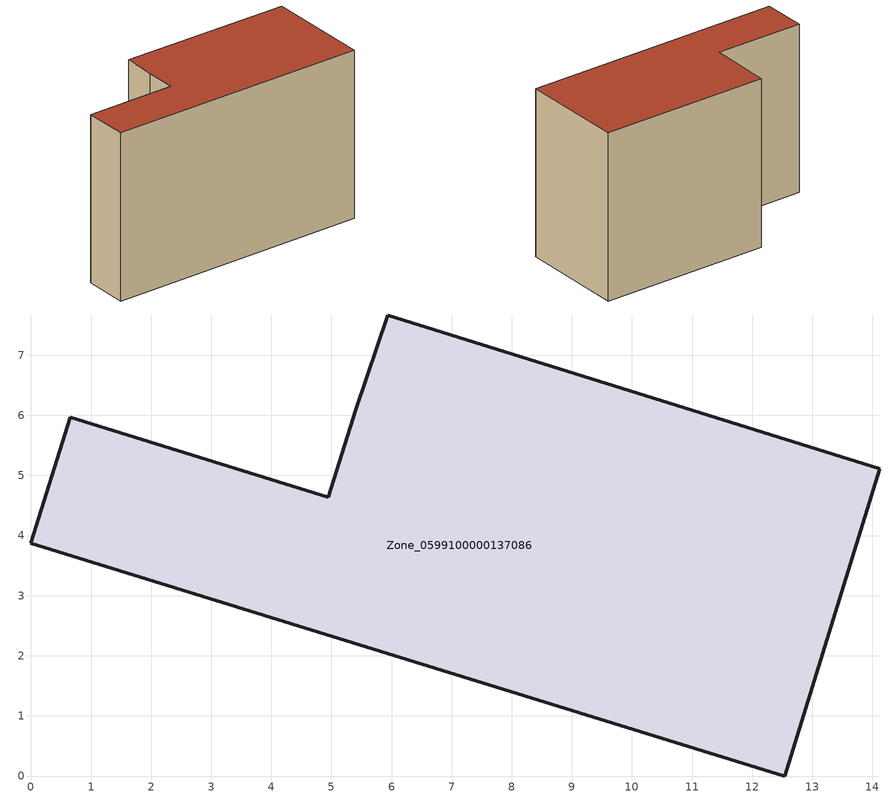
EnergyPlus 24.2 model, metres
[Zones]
Zone_0599100000137086
 floor ground (C_G): 5.41,6.09 5.93,7.67 14.12,5.11 12.54,0 0,3.87 0.65,5.97 4.95,4.64 z0
 wall outside (C_F): 12.54,0 14.12,5.11 5.93,7.67 5.41,6.09 4.95,4.64 0.65,5.97 0,3.87 12.54,0 z0:8.49
 roof outside (C_R): 5.93,7.67 5.41,6.09 4.95,4.64 0.65,5.97 0,3.87 12.54,0 14.12,5.11 z8.49
[BUILDING]
Pand.0599100000137086: North Axis=0; Terrain=City; Loads Convergence Tolerance Value=0.04; Temperature Convergence Tolerance Value=0.4; Solar Distribution=FullExterior; Maximum Number of Warmup Days=25; Minimum Number of Warmup Days=1
[Site:Location]
Rotterdam.The.Hague.AP_ZH_NLD Design_Conditions: Latitude=51.96; Longitude=4.45; Time Zone=1; Elevation=-4.5
[SITE:GROUNDTEMPERATURE:BUILDINGSURFACE]
18, 18, 18, 18, 18, 18, 18, 18, 18, 18, 18, 18
[MATERIAL] Thermal Absorptance=0.9; Solar Absorptance=0.7; Visible Absorptance=0.7
Name | Roughness | Thickness | Conductivity | Density | Specific Heat
G.TC.1975-1991 | MediumSmooth | 0.15 | 0.288461 | 540 | 1210
F.TC.1975-1991 | Rough | 0.3 | 0.230769 | 1920 | 840
R.TC.1975-1991 | MediumRough | 0.2 | 0.153846 | 1500 | 1000
[CONSTRUCTION]
C_G: G.TC.1975-1991
C_F: F.TC.1975-1991
C_R: R.TC.1975-1991
[ZONE]
Zone_0599100000137086: Type=1; Multiplier=1; Ceiling Height=Autocalculate; Volume=Autocalculate; Floor Area=autocalculate; Part of Total Floor Area=Yes
[ZONEINFILTRATION:DESIGNFLOWRATE]
Infil_Zone_0599100000137086: Zone or ZoneList or Space or SpaceList=Zone_0599100000137086; Schedule=AlwaysOn; Design Flow Rate Calculation Method=Flow/Area; Flow Rate per Floor Area=0.003; Constant Term Coefficient=1; Temperature Term Coefficient=0; Velocity Term Coefficient=0; Velocity Squared Term Coefficient=0
[HVACTEMPLATE:ZONE:IDEALLOADSAIRSYSTEM]
Zone_0599100000137086: Maximum Heating Supply Air Temperature=50; Minimum Cooling Supply Air Temperature=13; Maximum Heating Supply Air Humidity Ratio=0.0156; Minimum Cooling Supply Air Humidity Ratio=0.0077; Heating Limit=NoLimit; Cooling Limit=NoLimit; Dehumidification Control Type=ConstantSensibleHeatRatio; Cooling Sensible Heat Ratio=0.7; Dehumidification Setpoint=60; Humidification Control Type=None; Humidification Setpoint=30; Outdoor Air Method=None; Outdoor Air Flow Rate per Person=0.00944; Outdoor Air Flow Rate per Zone Floor Area=0; Outdoor Air Flow Rate per Zone=0; Demand Controlled Ventilation Type=None; Outdoor Air Economizer Type=NoEconomizer; Heat Recovery Type=None; Sensible Heat Recovery Effectiveness=0.7; Latent Heat Recovery Effectiveness=0.65
[ZONECONTROL:THERMOSTAT]
ThermostatControl_Zone_0599100000137086: Zone or ZoneList=Zone_0599100000137086; Control Type Schedule=DualSetpointControlType; Control 1=Thermostat_Zone_0599100000137086; Temperature Difference Between Cutout And Setpoint=0
[THERMOSTATSETPOINT:DUALSETPOINT]
Thermostat_Zone_0599100000137086: Heating Setpoint Temperature Schedule=HeatingSetpoint_Zone_0599100000137086; Cooling Setpoint Temperature Schedule=CoolingSetpoint_Zone_0599100000137086
[SCHEDULE:COMPACT]
HeatingSetpoint_Zone_0599100000137086: Through: 12/31, For: AllDays, Until: 24:00, 21
CoolingSetpoint_Zone_0599100000137086: Through: 12/31, For: AllDays, Until: 24:00, 24
DualSetpointControlType: Through: 12/31, For: AllDays, Until: 24:00, 4
AlwaysOn: Through: 12/31, For: AllDays, Until: 24:00, 1
